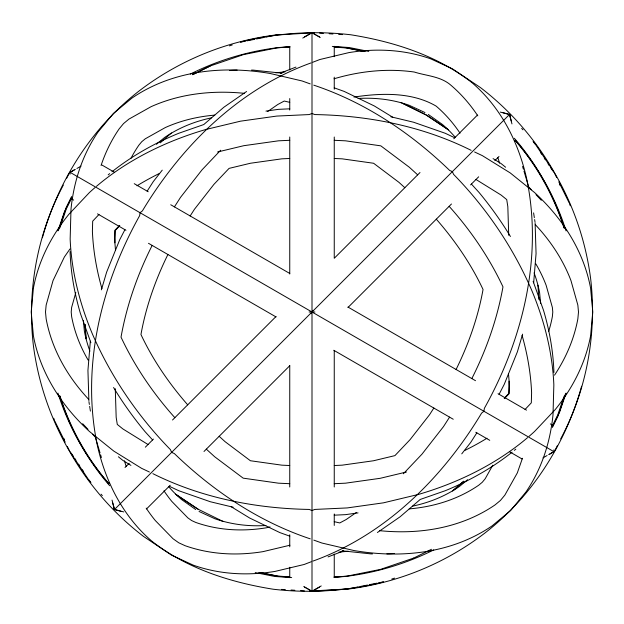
<?xml version="1.0" encoding="UTF-8"?>
<svg xmlns="http://www.w3.org/2000/svg" width="624" height="624" viewBox="0 0 624 624"><rect width="100%" height="100%" fill="white"/><g stroke="black" fill="none" stroke-linecap="round" stroke-linejoin="round"><path stroke-width="0.94" d="M70.036 174.205L70.044 172.302L74.155 169.923M549.845 454.077L553.956 451.698L553.964 449.795M114.902 242.791L115.245 230.506L119.792 225.693M509.098 381.209L508.755 393.494L504.208 398.307M90.34 341.18L87.937 370.375L88.889 400.639M533.66 282.82L536.063 253.625L535.111 223.361M75.824 292.539L71.627 307.46L71.206 312L71.627 316.54A244.14 172.63 0 0 0 88.124 360.071M101.384 289.856L106.634 272.134L119.722 239.725L124.917 229.687M522.616 334.144L517.366 351.866L504.278 384.275L499.083 394.313M42.385 237.767C58.399 180.445 91.697 127.85 138.84 91.166A282.688 282.688 0 0 1 274.037 35.17L313.903 32.737M57.938 230.896L64.381 211.926L71.409 197.675M58.539 230.069L66.144 207.667L71.627 196.544M59.865 227.846L66.3 208.876L71.308 198.736M564.135 396.154L557.7 415.124L552.692 425.264M565.461 393.931L557.856 416.333L552.373 427.456M566.062 393.104L559.619 412.074L552.591 426.325M581.615 386.233C565.601 443.555 532.303 496.15 485.16 532.834A282.688 282.688 0 0 1 349.963 588.83L310.066 591.053M522.46 458.258L517.312 472.922L504.871 495.097L500.44 500.44L495.097 504.871A269.833 190.804 45 0 1 379.47 530.657M63.328 185.071C37.198 233.891 26.879 290.768 33.407 345.712A282.688 282.688 0 0 0 68.866 450.154L89.404 480.901M66.737 178.16L68.866 173.846M555.134 450.154L557.263 445.84M560.672 438.929C586.802 390.109 597.121 333.232 590.593 278.288A282.688 282.688 0 0 0 555.134 173.846L534.596 143.099M152.17 245.419C137.561 274.271 126.703 305.276 121.025 337.139C134.761 366.46 153.27 393.588 174.853 417.674M167.911 254.506C155.462 279.778 145.938 306.751 140.954 334.519C152.958 360.056 169.135 383.635 187.699 404.828M456.089 369.494C468.538 344.222 478.062 317.249 483.046 289.481C471.042 263.944 454.865 240.365 436.301 219.172M471.83 378.581C486.439 349.729 497.297 318.724 502.975 286.861C489.239 257.54 470.73 230.412 449.147 206.326M492.757 465.239L485.183 478.756L482.266 482.266L478.756 485.183A244.14 172.63 45 0 1 409.211 508.888M311.033 313.677L312.967 310.323M147.17 191.139L153.27 181.623L162.24 170.149M174.431 206.872L180.523 197.363L202.051 169.814L220.639 150.228M190.164 215.959L194.454 209.274L213.931 184.353L229.078 168.379L250.489 163.238L281.814 158.839L289.747 158.473M433.836 408.041L429.546 414.726L410.069 439.647L394.922 455.621L373.511 460.762L342.186 465.161L334.253 465.527M449.569 417.128L443.477 426.637L421.949 454.186L403.361 473.772M476.83 432.861L470.73 442.377L461.76 453.851M69.958 248.976L64.381 256.971L53.032 280.605L46.153 305.089L45.505 312L46.153 318.911A269.833 190.804 0 0 0 88.663 399.321M98.974 214.5L92.687 221.153L92.399 231.223A269.833 190.804 45 0 0 101.907 288.577M119.348 225.576L114.847 230.342L114.637 237.814A244.14 172.63 45 0 0 115.534 250.193M504.652 398.424L509.153 393.658L509.363 386.186A244.14 172.63 45 0 0 508.466 373.807M525.026 409.5L531.313 402.847L531.601 392.777A269.833 190.804 45 0 0 522.093 335.423M109.528 482.999L108.826 483.701C86.962 458.242 70.138 428.142 60.013 396.131M125.011 467.509L129.176 463.351M145.337 447.19L153.442 439.085M172.528 419.999L275.987 316.54M419.999 172.528L334.253 258.274L334.253 137.015M453.788 138.739L477.461 115.066M112.71 503.131L114.442 509.558L509.558 114.442L511.29 120.869M146.546 508.927L170.212 485.261M204.001 451.472L289.747 365.726M348.013 307.46L451.472 204.001M470.558 184.915L478.663 176.81M494.824 160.649L498.989 156.491M514.472 141.001L515.174 140.299C537.038 165.758 553.862 195.858 563.987 227.869M160.267 142.834L171.413 132.974M453.734 489.941L463.733 481.166M452.587 491.026L462.821 482.04M156.429 144.277L164.541 137.537A231.286 163.543 45 0 1 211.286 117.881M467.571 479.723L459.459 486.463A231.286 163.543 45 0 1 412.714 506.119M246.597 91.486L223.844 107.25L203.775 124.55L178.76 133.279A269.833 190.804 0 0 0 111.938 171.803M267.579 111.571L277.781 104.504L284.224 101.049L289.747 102.336M356.421 512.429L346.219 519.496L339.776 522.951L334.253 521.664M377.403 532.514L400.156 516.75L420.225 499.45L445.24 490.721A269.833 190.804 0 0 0 512.062 452.197M71.237 171.764L75.309 169.408M76.939 168.464L81.011 166.117M302.78 38.072L310.931 33.368M313.069 590.632L321.22 585.928M542.989 457.883L547.061 455.536M548.691 454.592L552.763 452.236M304.582 36.878L312 32.612L316.118 34.983M310.097 591.263L312 591.388L319.418 587.122M192.691 74.607L210.662 65.746M192.52 74.716L210.413 65.894L244.085 54.405M413.338 558.254L431.48 549.284M295.955 67.096L280.543 73.047L253.477 70.145A269.833 190.804 45 0 0 251.534 70.075M311.009 62.93C238.781 88.897 181.342 145.985 142.397 210.896L140.049 212.722L139.643 215.67C101.119 284.575 81.003 366.686 97.274 445.052A282.688 199.891 -60 0 0 152.061 541.351C186.849 568.503 230.077 582.309 273.179 589.22C310.003 593.533 347.295 591.084 383.245 582.005M312.78 62.252L319.862 59.514L348.964 52.595A282.688 199.891 -60 0 1 430.654 58.812L452.4 68.819L480.488 87.586A282.688 282.688 0 0 1 553.215 170.516L556.647 177.481M311.22 561.748L304.138 564.486L275.036 571.405A282.688 199.891 -60 0 1 193.346 565.188L171.6 555.181L143.512 536.414A282.688 282.688 0 0 1 70.785 453.484L67.353 446.519M312.991 561.07C385.219 535.103 442.658 478.015 481.603 413.104L483.951 411.278L484.357 408.33C522.881 339.425 542.997 257.314 526.726 178.948A282.688 199.891 -60 0 0 471.939 82.649C437.151 55.497 393.923 41.691 350.821 34.78C313.997 30.467 276.705 32.916 240.755 41.995M328.045 556.904L343.457 550.953L370.523 553.855A269.833 190.804 45 0 0 372.466 553.925M229.453 45.887L232.222 44.951M379.915 569.595L413.587 558.106M391.778 579.049L394.547 578.113M217.581 151.991L243.836 145.688L278.46 140.821L289.747 140.299M406.419 472.009L380.164 478.312L345.54 483.179L334.253 483.701M334.082 78.764C360.071 71.074 387.379 68.211 414.297 72.033C426.605 75.933 440.778 76.315 450.91 85.223A269.833 190.804 -60 0 1 477.812 115.861M353.948 97.079C380.882 92.968 411.871 91.868 436.121 106.103A244.14 172.63 -60 0 1 460.028 133.177M270.052 526.921L266.292 527.81A244.14 172.63 -60 0 1 195.749 522.436L191.607 520.533L187.879 517.897L171.818 501.431A244.14 172.63 -60 0 1 163.972 490.823M289.918 545.236L263.032 551.632A269.833 190.804 -60 0 1 185.063 545.688L178.753 542.786L173.09 538.777L155.329 520.572A269.833 190.804 -60 0 1 146.188 508.139M240.513 42.136L245.216 41.2M247.096 40.825L254.615 39.328M256.495 38.953L264.014 37.456M265.894 37.081L276.783 34.921M243.836 54.545L278.702 47.518L290.121 46.769M275.668 72.758L285.043 71.9M282.056 73L280.574 73.289L281.814 73.141M341.944 551L343.426 550.711L342.732 550.75M348.332 551.242L338.957 552.1M380.164 569.455L345.298 576.482L333.879 577.231M358.106 586.919L347.217 589.079L312 591.388L307.882 589.017M359.986 586.544L367.505 585.047M369.385 584.672L376.904 583.175M378.784 582.8L383.487 581.864M265.957 111.103L278.46 109.348L289.747 108.826M358.043 512.897L345.54 514.652L334.253 515.174M278.46 47.658L289.747 46.917L289.747 69.904M289.747 46.995L275.714 47.915A269.833 269.833 0 0 0 190.304 74.069M334.253 577.005L348.286 576.085A269.833 269.833 0 0 0 433.696 549.931M345.54 576.342L334.253 577.083L334.253 554.096M309.098 312L314.902 312M334.253 140.299L345.54 140.821L380.819 145.844L409.321 167.24L417.674 174.853M334.253 158.473L342.186 158.839L373.604 163.262L398.954 182.348L404.828 187.699M289.747 465.527L281.814 465.161L250.396 460.738L225.046 441.652L219.172 436.301M289.747 483.701L278.46 483.179L243.181 478.156L214.679 456.76L206.326 449.147M319.613 33.111L323.419 33.361M329.137 33.735L332.943 33.985M338.653 34.359L342.459 34.609M310.931 32.752L313.934 32.947M332.319 46.418L349.144 47.518L368.792 51.425M334.253 46.917L345.54 47.658L365.188 51.566M334.253 47.135L346.156 47.915L363.932 51.449M289.747 576.865L277.844 576.085L260.068 572.551M289.747 577.083L278.46 576.342L258.812 572.434M291.681 577.582L274.856 576.482L255.208 572.575M281.541 589.391L285.347 589.641M291.057 590.015L294.863 590.265M300.581 590.639L304.387 590.889M390.889 116.789L413.587 122.234L445.24 133.279L454.756 137.771M233.111 507.211L210.413 501.766L178.76 490.721L169.244 486.229M500.261 112.078L509.457 114.543L510.214 115.3M123.739 511.922L114.543 509.457L113.786 508.7M503.131 112.71L509.558 114.442M114.442 509.558L120.869 511.29M334.253 87.859L344.159 91.408L374.353 105.986L392.683 117.218M310.19 83.881L302.039 80.956L270.192 73.492A282.688 199.891 45 0 0 131.859 98.155L113.443 113.443L98.155 131.859A282.688 199.891 45 0 0 70.996 209.157L70.153 239.054A282.688 199.891 45 0 0 92.43 334.051C111.08 376.982 137.732 416.208 170.446 449.654L171.6 452.4L174.346 453.554C213.034 490.948 258.976 521.765 310.237 538.84M313.763 85.16C365.024 102.235 410.966 133.052 449.654 170.446L452.4 171.6L453.554 174.346C486.268 207.792 512.92 247.018 531.57 289.949A282.688 199.891 45 0 1 553.847 384.946L553.004 414.843A282.688 199.891 45 0 1 525.845 492.141L510.557 510.557L492.141 525.845A282.688 199.891 45 0 1 353.808 550.508L321.961 543.044L313.81 540.119M289.747 536.141L279.841 532.592L249.647 518.014L231.317 506.782M424.96 112.531L409.282 105.316A231.286 163.543 -60 0 0 358.067 98.483M199.04 511.469L214.718 518.684A231.286 163.543 -60 0 0 265.933 525.517M471.151 150.353C422.83 126.181 368.55 115.487 314.761 114.566L312 113.443L309.239 114.566L276.783 116.072L240.513 121.173L205.499 129.581A282.688 199.891 0 0 0 96.4 186.381M474.583 151.975L482.414 155.672L510.214 172.91L534.596 192.566A282.688 199.891 0 0 1 590.593 288.163L592.8 312L590.593 335.837A282.688 199.891 0 0 1 555.134 409.687L534.596 431.434A282.688 199.891 0 0 1 529.027 436.394M149.417 472.025L141.586 468.328L113.786 451.09L89.404 431.434A282.688 199.891 0 0 1 33.407 335.837L31.2 312L33.407 288.163A282.688 199.891 0 0 1 68.866 214.313L89.404 192.566A282.688 199.891 0 0 1 94.973 187.606M152.849 473.647C201.17 497.819 255.45 508.513 309.239 509.434L312 510.557L314.761 509.434L347.217 507.928L383.487 502.827L418.501 494.419A282.688 199.891 0 0 0 527.6 437.619M402.854 103.436L426.574 115.136L448.586 129.847M400.85 102.5L425.966 114.886L447.977 129.589M223.15 521.5L197.426 508.864L175.414 494.153M317.772 35.927L319.418 36.878M304.582 587.122L306.228 588.073M312 32.752L320.245 37.51M102.008 165.064L114.184 172.091M134.246 183.674L148.208 191.74M170.75 204.75L289.747 273.452M347.966 307.063L475.511 380.702M498.046 393.713L526.5 410.147M550.345 423.907L553.207 425.56M70.044 172.302L553.956 451.698M70.793 198.44L73.655 200.093M97.5 213.853L125.954 230.287M148.489 243.298L276.034 316.937M333.762 350.267L453.25 419.25M475.792 432.26L489.754 440.326M509.816 451.909L521.992 458.936M303.755 586.49L312 591.248M493.085 158.613L501.127 163.597L505.627 167.232M475.987 179.486L501.127 195.07L506.719 199.579L507.827 206.677L508.724 235.287M148.013 444.514L122.873 428.93L117.281 424.421L116.173 417.323L115.276 388.713M130.915 465.387L122.873 460.403L118.373 456.768M176.023 494.411L198.034 509.114M428.267 114.442L442.354 124.41A231.286 163.543 -60 0 1 455.107 137.085M195.733 509.558L181.646 499.59A231.286 163.543 -60 0 1 168.893 486.915M531.352 189.719L528.684 186.896L523.965 171.093M536.016 194.657L541.343 200.296M82.657 423.704L87.984 429.343M92.648 434.281L95.316 437.104L100.035 452.907M471.409 184.072L479.014 192.418A269.833 190.804 45 0 1 510.432 236.488M152.591 439.928L144.986 431.582A269.833 190.804 45 0 1 113.568 387.512M521.672 128.372L522.951 129.823M534.105 142.545L533.138 141.437L534.737 143.832M514.301 138.271C536.952 164.323 554.104 195.359 564.392 228.314M515.128 140.345C538.161 166.452 555.61 197.691 566.062 230.896M108.872 483.655C85.839 457.548 68.39 426.309 57.938 393.104M109.699 485.729C87.048 459.677 69.896 428.641 59.608 395.686M89.895 481.455L90.862 482.563L89.263 480.168M101.049 494.177L102.328 495.628M540.595 152.599L541.655 154.19M544.323 158.176L545.384 159.767M548.051 163.753L549.112 165.352M550.711 167.739L552.841 170.929M71.159 453.071L73.289 456.261M74.888 458.648L75.949 460.247M78.616 464.233L79.677 465.824M82.345 469.81L83.405 471.401M558.8 181.849L569.135 202.808M559.4 183.94L560.258 185.687M63.742 438.313L64.6 440.06M54.865 421.192L65.2 442.151M533.13 281.33L543.543 310.393A269.833 190.804 45 0 1 553.925 372.466M90.87 342.67L80.457 313.607A269.833 190.804 45 0 1 70.075 251.534M569.572 203.681L570.281 205.772M53.719 418.228L54.428 420.319M522.577 166.444L523.411 169.237M100.589 454.763L101.423 457.556M509.777 115.736L511.969 123.911M112.031 500.089L114.223 508.264M533.598 212.885L534.339 217.651M534.635 219.554L535.08 222.409M88.92 401.591L89.365 404.446M89.661 406.349L90.402 411.115M540.602 303.404L539.635 292.906A231.286 163.543 0 0 0 534.066 272.821M83.398 320.596L84.365 331.094A231.286 163.543 0 0 0 89.934 351.179M537.935 285.145L538.879 299.458M85.121 324.542L86.065 338.855M85.051 324.62L85.94 338.208M334.253 46.324L334.253 56.69M334.253 77.165L334.253 89.224M334.253 350.548L334.253 486.985M334.253 513.973L334.253 525.439M312 32.612L312 591.388M289.747 98.561L289.747 110.027M289.747 137.015L289.747 274.022M289.747 365.555L289.747 486.985M289.747 534.776L289.747 546.835M289.747 567.271L289.747 577.676M515.806 449.155A269.833 190.804 0 0 1 514.324 450.38M554.525 375.18A269.833 190.804 0 0 0 577.847 318.911L578.495 312L577.847 305.089L570.968 280.605A269.833 190.804 0 0 0 535.337 224.679M487.024 438.212A269.833 190.804 0 0 1 464.529 450.583M548.675 331.375A244.14 172.63 0 0 0 552.373 316.54L552.794 312L552.373 307.46L546.14 285.308A244.14 172.63 0 0 0 535.876 263.929M108.194 174.845A269.833 190.804 0 0 1 109.676 173.62M136.976 185.788A269.833 190.804 0 0 1 159.471 173.417M130.946 158.348A244.14 172.63 45 0 1 138.817 145.244L141.734 141.734L145.244 138.817L165.305 127.561A244.14 172.63 45 0 1 214.789 115.112M244.53 93.343A269.833 190.804 45 0 0 151.078 106.688L128.903 119.129L123.56 123.56L119.129 128.903A269.833 190.804 45 0 0 101.072 165.461M394.415 553.457A269.833 190.804 45 0 1 386.872 553.886M229.585 70.543A269.833 190.804 45 0 1 237.128 70.114M126.142 466.276A269.833 190.804 -60 0 1 124.433 460.84M497.858 157.724A269.833 190.804 -60 0 1 499.567 163.16"/></g></svg>
